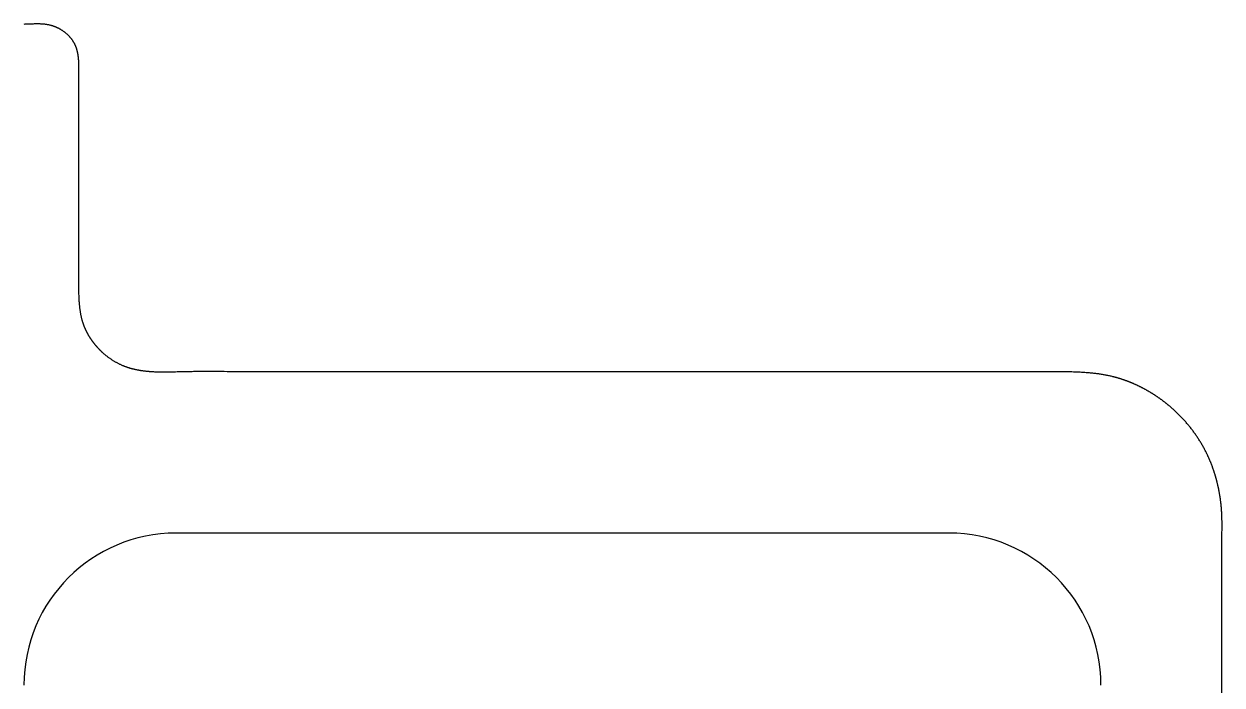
# Model space of a CAD drawing. Header units: millimetres. Extents: x -9 to 276, y -90 to 14.
# Drawn here: x 259.35 to 275.7, y 4.97 to 14 of the extents above; entities that cross this region are included whole.
import ezdxf

# ---------------------------------------------------------------- set-up
doc = ezdxf.new("R2010")
doc.units = ezdxf.units.MM
doc.layers.add('BLACK', color=7, linetype='CONTINUOUS')

msp = doc.modelspace()

# ---------------------------------------------------------------- linework, layer by layer
at = {"layer": 'BLACK', "linetype": 'Continuous'}
for p, q in [((259.364396, 13.994876), (259.351328, 13.994473)), ((259.377466, 13.995333), (259.364396, 13.994876)), ((259.390537, 13.99583), (259.377466, 13.995333)), ((259.416675, 13.996892), (259.390537, 13.99583)), ((259.442939, 13.997959), (259.416675, 13.996892)), ((259.460309, 13.998611), (259.442939, 13.997959)), ((259.47527, 13.999109), (259.460309, 13.998611)), ((259.488734, 13.99949), (259.47527, 13.999109)), ((259.501144, 13.99977), (259.488734, 13.99949)), ((259.512756, 13.99996), (259.501144, 13.99977)), ((259.523732, 14.000066), (259.512756, 13.99996)), ((259.534185, 14.000093), (259.523732, 14.000066)), ((259.544196, 14.000043), (259.534185, 14.000093)), ((259.553827, 13.99992), (259.544196, 14.000043)), ((259.563125, 13.999725), (259.553827, 13.99992)), ((259.572129, 13.99946), (259.563125, 13.999725)), ((259.580869, 13.999126), (259.572129, 13.99946)), ((259.58937, 13.998724), (259.580869, 13.999126)), ((259.597655, 13.998256), (259.58937, 13.998724)), ((259.605742, 13.997721), (259.597655, 13.998256)), ((259.613645, 13.99712), (259.605742, 13.997721)), ((259.62138, 13.996455), (259.613645, 13.99712)), ((259.628957, 13.995725), (259.62138, 13.996455)), ((259.636388, 13.994931), (259.628957, 13.995725)), ((259.643681, 13.994074), (259.636388, 13.994931)), ((259.650846, 13.993153), (259.643681, 13.994074)), ((259.657889, 13.992168), (259.650846, 13.993153)), ((259.664818, 13.991121), (259.657889, 13.992168)), ((259.671639, 13.990011), (259.664818, 13.991121)), ((259.678357, 13.988838), (259.671639, 13.990011)), ((259.684977, 13.987602), (259.678357, 13.988838)), ((259.691506, 13.986304), (259.684977, 13.987602)), ((259.697946, 13.984943), (259.691506, 13.986304)), ((259.704302, 13.983519), (259.697946, 13.984943)), ((259.710578, 13.982033), (259.704302, 13.983519)), ((259.716777, 13.980484), (259.710578, 13.982033)), ((259.722903, 13.978871), (259.716777, 13.980484)), ((259.728959, 13.977196), (259.722903, 13.978871)), ((259.729519, 13.977037), (259.728959, 13.977196)), ((259.73255, 13.976163), (259.729519, 13.977037)), ((259.735578, 13.97527), (259.73255, 13.976163)), ((259.738611, 13.974354), (259.735578, 13.97527)), ((259.74164, 13.973418), (259.738611, 13.974354)), ((259.744672, 13.972461), (259.74164, 13.973418)), ((259.747701, 13.971483), (259.744672, 13.972461)), ((259.750732, 13.970483), (259.747701, 13.971483)), ((259.75376, 13.969464), (259.750732, 13.970483)), ((259.756789, 13.968423), (259.75376, 13.969464)), ((259.759814, 13.967362), (259.756789, 13.968423)), ((259.762841, 13.966279), (259.759814, 13.967362)), ((259.765863, 13.965177), (259.762841, 13.966279)), ((259.768886, 13.964053), (259.765863, 13.965177)), ((259.771904, 13.962909), (259.768886, 13.964053)), ((259.774922, 13.961744), (259.771904, 13.962909)), ((259.777934, 13.960559), (259.774922, 13.961744)), ((259.780946, 13.959354), (259.777934, 13.960559)), ((259.783952, 13.958129), (259.780946, 13.959354)), ((259.786957, 13.956882), (259.783952, 13.958129)), ((259.789956, 13.955617), (259.786957, 13.956882)), ((259.792953, 13.954331), (259.789956, 13.955617)), ((259.795943, 13.953025), (259.792953, 13.954331)), ((259.798931, 13.951699), (259.795943, 13.953025)), ((259.801912, 13.950354), (259.798931, 13.951699)), ((259.80489, 13.948989), (259.801912, 13.950354)), ((259.80786, 13.947604), (259.80489, 13.948989)), ((259.810827, 13.9462), (259.80786, 13.947604)), ((259.813786, 13.944777), (259.810827, 13.9462)), ((259.81674, 13.943334), (259.813786, 13.944777)), ((259.819686, 13.941873), (259.81674, 13.943334)), ((259.822627, 13.940392), (259.819686, 13.941873)), ((259.825559, 13.938892), (259.822627, 13.940392)), ((259.828485, 13.937374), (259.825559, 13.938892)), ((259.831403, 13.935837), (259.828485, 13.937374)), ((259.834314, 13.934281), (259.831403, 13.935837)), ((259.837216, 13.932708), (259.834314, 13.934281)), ((259.84011, 13.931116), (259.837216, 13.932708)), ((259.842995, 13.929506), (259.84011, 13.931116)), ((259.845871, 13.927877), (259.842995, 13.929506)), ((259.848738, 13.926232), (259.845871, 13.927877)), ((259.851596, 13.924568), (259.848738, 13.926232)), ((259.854444, 13.922887), (259.851596, 13.924568)), ((259.86011, 13.919473), (259.854444, 13.922887)), ((259.865734, 13.915991), (259.86011, 13.919473)), ((259.871315, 13.912442), (259.865734, 13.915991)), ((259.876849, 13.908827), (259.871315, 13.912442)), ((259.882336, 13.905148), (259.876849, 13.908827)), ((259.887773, 13.901407), (259.882336, 13.905148)), ((259.893158, 13.897603), (259.887773, 13.901407)), ((259.89849, 13.89374), (259.893158, 13.897603)), ((259.903767, 13.889818), (259.89849, 13.89374)), ((259.908987, 13.885839), (259.903767, 13.889818)), ((259.914148, 13.881805), (259.908987, 13.885839)), ((259.919249, 13.877716), (259.914148, 13.881805)), ((259.924288, 13.873575), (259.919249, 13.877716)), ((259.929263, 13.869382), (259.924288, 13.873575)), ((259.934173, 13.86514), (259.929263, 13.869382)), ((259.939017, 13.86085), (259.934173, 13.86514)), ((259.943794, 13.856514), (259.939017, 13.86085)), ((259.948501, 13.852133), (259.943794, 13.856514)), ((259.953137, 13.847708), (259.948501, 13.852133)), ((259.957703, 13.843242), (259.953137, 13.847708)), ((259.962195, 13.838735), (259.957703, 13.843242)), ((259.966614, 13.834189), (259.962195, 13.838735)), ((259.970958, 13.829606), (259.966614, 13.834189)), ((259.975227, 13.824988), (259.970958, 13.829606)), ((259.979418, 13.820335), (259.975227, 13.824988)), ((259.983532, 13.815649), (259.979418, 13.820335)), ((259.987568, 13.810931), (259.983532, 13.815649)), ((259.991525, 13.806184), (259.987568, 13.810931)), ((259.995403, 13.801408), (259.991525, 13.806184)), ((259.9992, 13.796604), (259.995403, 13.801408)), ((260.002916, 13.791775), (259.9992, 13.796604)), ((260.006551, 13.78692), (260.002916, 13.791775)), ((260.010104, 13.782043), (260.006551, 13.78692)), ((260.013575, 13.777143), (260.010104, 13.782043)), ((260.016963, 13.772222), (260.013575, 13.777143)), ((260.020269, 13.767282), (260.016963, 13.772222)), ((260.023491, 13.762323), (260.020269, 13.767282)), ((260.02663, 13.757346), (260.023491, 13.762323)), ((260.029685, 13.752353), (260.02663, 13.757346)), ((260.032656, 13.747345), (260.029685, 13.752353)), ((260.035544, 13.742322), (260.032656, 13.747345)), ((260.038347, 13.737286), (260.035544, 13.742322)), ((260.041066, 13.732238), (260.038347, 13.737286)), ((260.043702, 13.727178), (260.041066, 13.732238)), ((260.046253, 13.722107), (260.043702, 13.727178)), ((260.047604, 13.719349), (260.046253, 13.722107)), ((260.048933, 13.716582), (260.047604, 13.719349)), ((260.05024, 13.713806), (260.048933, 13.716582)), ((260.051526, 13.711021), (260.05024, 13.713806)), ((260.052791, 13.708228), (260.051526, 13.711021)), ((260.054036, 13.705427), (260.052791, 13.708228)), ((260.055259, 13.702617), (260.054036, 13.705427)), ((260.056462, 13.699799), (260.055259, 13.702617)), ((260.057645, 13.696972), (260.056462, 13.699799)), ((260.058807, 13.694138), (260.057645, 13.696972)), ((260.059949, 13.691295), (260.058807, 13.694138)), ((260.061071, 13.688444), (260.059949, 13.691295)), ((260.062174, 13.685585), (260.061071, 13.688444)), ((260.063257, 13.682719), (260.062174, 13.685585)), ((260.06432, 13.679844), (260.063257, 13.682719)), ((260.065364, 13.676962), (260.06432, 13.679844)), ((260.06639, 13.674072), (260.065364, 13.676962)), ((260.067396, 13.671175), (260.06639, 13.674072)), ((260.069353, 13.665358), (260.067396, 13.671175)), ((260.071236, 13.659512), (260.069353, 13.665358)), ((260.073047, 13.653637), (260.071236, 13.659512)), ((260.074788, 13.647734), (260.073047, 13.653637)), ((260.076458, 13.641804), (260.074788, 13.647734)), ((260.078061, 13.635847), (260.076458, 13.641804)), ((260.079598, 13.629863), (260.078061, 13.635847)), ((260.081068, 13.623854), (260.079598, 13.629863)), ((260.082475, 13.61782), (260.081068, 13.623854)), ((260.08382, 13.611762), (260.082475, 13.61782)), ((260.085103, 13.60568), (260.08382, 13.611762)), ((260.086326, 13.599575), (260.085103, 13.60568)), ((260.08749, 13.593448), (260.086326, 13.599575)), ((260.088598, 13.587298), (260.08749, 13.593448)), ((260.08965, 13.581128), (260.088598, 13.587298)), ((260.090647, 13.574936), (260.08965, 13.581128)), ((260.091591, 13.568725), (260.090647, 13.574936)), ((260.092484, 13.562495), (260.091591, 13.568725)), ((260.093326, 13.556245), (260.092484, 13.562495)), ((260.094119, 13.549978), (260.093326, 13.556245)), ((260.094864, 13.543693), (260.094119, 13.549978)), ((260.095564, 13.537391), (260.094864, 13.543693)), ((260.096218, 13.531073), (260.095564, 13.537391)), ((260.096829, 13.524739), (260.096218, 13.531073)), ((260.097397, 13.51839), (260.096829, 13.524739)), ((260.097925, 13.512027), (260.097397, 13.51839)), ((260.098414, 13.50565), (260.097925, 13.512027)), ((260.098864, 13.49926), (260.098414, 13.50565)), ((260.099278, 13.492858), (260.098864, 13.49926)), ((260.099656, 13.486443), (260.099278, 13.492858)), ((260.1, 13.480017), (260.099656, 13.486443)), ((260.100311, 13.47358), (260.1, 13.480017)), ((260.100592, 13.467134), (260.100311, 13.47358)), ((260.100842, 13.460678), (260.100592, 13.467134)), ((260.101064, 13.454213), (260.100842, 13.460678)), ((260.101258, 13.44774), (260.101064, 13.454213)), ((260.101427, 13.441259), (260.101258, 13.44774)), ((260.101571, 13.434771), (260.101427, 13.441259)), ((260.101693, 13.428277), (260.101571, 13.434771)), ((260.101792, 13.421778), (260.101693, 13.428277)), ((260.101871, 13.415273), (260.101792, 13.421778)), ((260.101973, 13.40225), (260.101871, 13.415273)), ((260.101007, 13.245142), (260.101127, 13.266494)), ((260.101127, 13.266494), (260.101277, 13.287899)), ((260.101277, 13.287899), (260.101459, 13.309362)), ((260.101459, 13.309362), (260.1016, 13.324017)), ((260.1016, 13.324017), (260.10184, 13.35008)), ((260.10184, 13.35008), (260.101933, 13.363125)), ((260.101933, 13.363125), (260.101993, 13.376171)), ((260.102011, 13.389215), (260.101973, 13.40225)), ((260.101993, 13.376171), (260.102011, 13.389215)), ((260.100777, 13.139051), (260.100803, 13.181369)), ((260.10082, 13.096854), (260.100777, 13.139051)), ((260.100803, 13.181369), (260.100847, 13.202584)), ((260.100913, 13.054748), (260.10082, 13.096854)), ((260.100847, 13.202584), (260.100914, 13.22384)), ((260.100914, 13.22384), (260.101007, 13.245142)), ((260.10104, 13.012701), (260.100913, 13.054748)), ((260.101185, 12.970683), (260.10104, 13.012701)), ((260.101257, 12.950031), (260.101185, 12.970683)), ((260.101458, 12.885958), (260.101257, 12.950031)), ((260.101571, 12.834815), (260.101458, 12.885958)), ((260.101639, 12.783591), (260.101571, 12.834815)), ((260.101669, 12.7323), (260.101639, 12.783591)), ((260.101596, 12.578159), (260.101642, 12.62957)), ((260.101642, 12.62957), (260.101668, 12.680955)), ((260.101668, 12.680955), (260.101669, 12.7323)), ((260.101457, 11.615747), (260.101458, 12.462554)), ((260.101458, 12.462554), (260.101474, 12.475313)), ((260.101474, 12.475313), (260.101596, 12.578159)), ((260.101667, 11.532544), (260.101457, 11.615747)), ((260.101904, 11.449326), (260.101667, 11.532544)), ((260.102159, 11.359397), (260.101904, 11.449326)), ((260.102395, 11.262878), (260.102159, 11.359397)), ((260.102532, 11.182242), (260.102395, 11.262878)), ((260.102588, 11.110648), (260.102532, 11.182242)), ((260.102322, 10.926506), (260.102479, 10.984078)), ((260.102479, 10.984078), (260.102569, 11.045129)), ((260.102569, 11.045129), (260.102588, 11.110648)), ((260.101456, 10.768939), (260.101809, 10.819345)), ((260.101809, 10.819345), (260.102098, 10.871752)), ((260.102098, 10.871752), (260.102322, 10.926506)), ((260.100165, 10.612746), (260.100487, 10.655247)), ((260.100487, 10.655247), (260.100907, 10.704017)), ((260.100907, 10.704017), (260.10119, 10.736477)), ((260.10119, 10.736477), (260.101456, 10.768939)), ((260.099788, 10.514978), (260.099831, 10.544555)), ((260.099821, 10.487333), (260.099788, 10.514978)), ((260.099925, 10.4612), (260.099821, 10.487333)), ((260.099831, 10.544555), (260.099953, 10.57674)), ((260.099953, 10.57674), (260.100165, 10.612746)), ((260.100099, 10.436293), (260.099925, 10.4612)), ((260.10034, 10.412409), (260.100099, 10.436293)), ((260.100648, 10.389395), (260.10034, 10.412409)), ((260.101023, 10.367135), (260.100648, 10.389395)), ((260.101462, 10.345535), (260.101023, 10.367135)), ((260.101867, 10.328463), (260.101462, 10.345535)), ((260.102358, 10.310527), (260.101867, 10.328463)), ((260.102889, 10.293797), (260.102358, 10.310527)), ((260.103462, 10.278014), (260.102889, 10.293797)), ((260.104082, 10.263003), (260.103462, 10.278014)), ((260.104749, 10.24864), (260.104082, 10.263003)), ((260.105467, 10.234832), (260.104749, 10.24864)), ((260.106235, 10.221508), (260.105467, 10.234832)), ((260.107055, 10.208613), (260.106235, 10.221508)), ((260.107927, 10.196101), (260.107055, 10.208613)), ((260.108852, 10.183935), (260.107927, 10.196101)), ((260.10983, 10.172085), (260.108852, 10.183935)), ((260.110862, 10.160523), (260.10983, 10.172085)), ((260.111948, 10.149228), (260.110862, 10.160523)), ((260.113088, 10.13818), (260.111948, 10.149228)), ((260.114282, 10.127362), (260.113088, 10.13818)), ((260.11553, 10.11676), (260.114282, 10.127362)), ((260.116833, 10.10636), (260.11553, 10.11676)), ((260.118191, 10.096152), (260.116833, 10.10636)), ((260.119604, 10.086123), (260.118191, 10.096152)), ((260.121071, 10.076266), (260.119604, 10.086123)), ((260.122594, 10.06657), (260.121071, 10.076266)), ((260.124171, 10.05703), (260.122594, 10.06657)), ((260.125803, 10.047637), (260.124171, 10.05703)), ((260.127491, 10.038385), (260.125803, 10.047637)), ((260.129233, 10.029268), (260.127491, 10.038385)), ((260.131031, 10.02028), (260.129233, 10.029268)), ((260.132884, 10.011417), (260.131031, 10.02028)), ((260.134793, 10.002674), (260.132884, 10.011417)), ((260.136757, 9.994045), (260.134793, 10.002674)), ((260.138776, 9.985528), (260.136757, 9.994045)), ((260.14085, 9.977119), (260.138776, 9.985528)), ((260.142981, 9.968812), (260.14085, 9.977119)), ((260.145167, 9.960607), (260.142981, 9.968812)), ((260.147409, 9.952498), (260.145167, 9.960607)), ((260.149706, 9.944483), (260.147409, 9.952498)), ((260.15206, 9.936559), (260.149706, 9.944483)), ((260.15447, 9.928724), (260.15206, 9.936559)), ((260.156643, 9.921881), (260.15447, 9.928724)), ((260.157916, 9.917964), (260.156643, 9.921881)), ((260.159208, 9.914052), (260.157916, 9.917964)), ((260.160523, 9.910137), (260.159208, 9.914052)), ((260.161857, 9.906228), (260.160523, 9.910137)), ((260.163213, 9.902315), (260.161857, 9.906228)), ((260.164588, 9.898408), (260.163213, 9.902315)), ((260.165986, 9.894498), (260.164588, 9.898408)), ((260.167402, 9.890595), (260.165986, 9.894498)), ((260.168842, 9.886688), (260.167402, 9.890595)), ((260.1703, 9.882788), (260.168842, 9.886688)), ((260.17178, 9.878885), (260.1703, 9.882788)), ((260.17328, 9.874988), (260.17178, 9.878885)), ((260.174802, 9.871089), (260.17328, 9.874988)), ((260.176343, 9.867197), (260.174802, 9.871089)), ((260.177907, 9.863302), (260.176343, 9.867197)), ((260.179489, 9.859414), (260.177907, 9.863302)), ((260.181094, 9.855524), (260.179489, 9.859414)), ((260.182717, 9.851642), (260.181094, 9.855524)), ((260.184363, 9.847757), (260.182717, 9.851642)), ((260.186028, 9.84388), (260.184363, 9.847757)), ((260.187715, 9.840001), (260.186028, 9.84388)), ((260.189421, 9.836129), (260.187715, 9.840001)), ((260.19115, 9.832257), (260.189421, 9.836129)), ((260.192897, 9.828391), (260.19115, 9.832257)), ((260.194666, 9.824525), (260.192897, 9.828391)), ((260.196454, 9.820667), (260.194666, 9.824525)), ((260.198265, 9.816807), (260.196454, 9.820667)), ((260.200094, 9.812956), (260.198265, 9.816807)), ((260.201945, 9.809104), (260.200094, 9.812956)), ((260.203815, 9.805261), (260.201945, 9.809104)), ((260.205707, 9.801417), (260.203815, 9.805261)), ((260.207617, 9.797581), (260.205707, 9.801417)), ((260.20955, 9.793746), (260.207617, 9.797581)), ((260.211501, 9.789919), (260.20955, 9.793746)), ((260.213474, 9.786093), (260.211501, 9.789919)), ((260.215465, 9.782275), (260.213474, 9.786093)), ((260.217478, 9.778458), (260.215465, 9.782275)), ((260.21951, 9.77465), (260.217478, 9.778458)), ((260.221564, 9.770843), (260.21951, 9.77465)), ((260.223635, 9.767044), (260.221564, 9.770843)), ((260.225729, 9.763248), (260.223635, 9.767044)), ((260.22784, 9.75946), (260.225729, 9.763248)), ((260.229974, 9.755674), (260.22784, 9.75946)), ((260.232125, 9.751898), (260.229974, 9.755674)), ((260.234298, 9.748124), (260.232125, 9.751898)), ((260.236489, 9.744359), (260.234298, 9.748124)), ((260.238701, 9.740596), (260.236489, 9.744359)), ((260.240931, 9.736844), (260.238701, 9.740596)), ((260.243183, 9.733094), (260.240931, 9.736844)), ((260.245452, 9.729354), (260.243183, 9.733094)), ((260.247743, 9.725617), (260.245452, 9.729354)), ((260.250051, 9.72189), (260.247743, 9.725617)), ((260.25238, 9.718167), (260.250051, 9.72189)), ((260.254727, 9.714453), (260.25238, 9.718167)), ((260.257095, 9.710744), (260.254727, 9.714453)), ((260.25948, 9.707045), (260.257095, 9.710744)), ((260.261886, 9.703351), (260.25948, 9.707045)), ((260.264309, 9.699667), (260.261886, 9.703351)), ((260.266753, 9.695987), (260.264309, 9.699667)), ((260.269214, 9.692319), (260.266753, 9.695987)), ((260.271696, 9.688655), (260.269214, 9.692319)), ((260.274195, 9.685003), (260.271696, 9.688655)), ((260.276714, 9.681355), (260.274195, 9.685003)), ((260.27925, 9.677719), (260.276714, 9.681355)), ((260.281806, 9.674089), (260.27925, 9.677719)), ((260.284379, 9.67047), (260.281806, 9.674089)), ((260.286972, 9.666857), (260.284379, 9.67047)), ((260.289581, 9.663255), (260.286972, 9.666857)), ((260.292211, 9.65966), (260.289581, 9.663255)), ((260.294857, 9.656077), (260.292211, 9.65966)), ((260.297522, 9.652501), (260.294857, 9.656077)), ((260.300204, 9.648936), (260.297522, 9.652501)), ((260.302905, 9.645379), (260.300204, 9.648936)), ((260.305622, 9.641834), (260.302905, 9.645379)), ((260.308359, 9.638296), (260.305622, 9.641834)), ((260.311112, 9.634771), (260.308359, 9.638296)), ((260.313883, 9.631254), (260.311112, 9.634771)), ((260.316671, 9.627749), (260.313883, 9.631254)), ((260.319477, 9.624253), (260.316671, 9.627749)), ((260.322298, 9.620769), (260.319477, 9.624253)), ((260.325139, 9.617294), (260.322298, 9.620769)), ((260.327995, 9.613832), (260.325139, 9.617294)), ((260.330869, 9.610379), (260.327995, 9.613832)), ((260.333758, 9.606939), (260.330869, 9.610379)), ((260.336665, 9.603509), (260.333758, 9.606939)), ((260.339588, 9.600092), (260.336665, 9.603509)), ((260.342528, 9.596685), (260.339588, 9.600092)), ((260.345484, 9.593291), (260.342528, 9.596685)), ((260.348456, 9.589908), (260.345484, 9.593291)), ((260.351444, 9.586537), (260.348456, 9.589908)), ((260.354449, 9.583178), (260.351444, 9.586537)), ((260.357468, 9.579833), (260.354449, 9.583178)), ((260.360504, 9.576499), (260.357468, 9.579833)), ((260.363555, 9.573178), (260.360504, 9.576499)), ((260.366623, 9.569869), (260.363555, 9.573178)), ((260.369704, 9.566574), (260.366623, 9.569869)), ((260.372802, 9.563291), (260.369704, 9.566574)), ((260.375914, 9.560022), (260.372802, 9.563291)), ((260.379042, 9.556766), (260.375914, 9.560022)), ((260.382184, 9.553523), (260.379042, 9.556766)), ((260.385341, 9.550294), (260.382184, 9.553523)), ((260.388513, 9.547079), (260.385341, 9.550294)), ((260.391699, 9.543877), (260.388513, 9.547079)), ((260.394899, 9.54069), (260.391699, 9.543877)), ((260.398114, 9.537516), (260.394899, 9.54069)), ((260.401343, 9.534357), (260.398114, 9.537516)), ((260.404585, 9.531212), (260.401343, 9.534357)), ((260.407842, 9.528082), (260.404585, 9.531212)), ((260.411112, 9.524966), (260.407842, 9.528082)), ((260.414395, 9.521865), (260.411112, 9.524966)), ((260.417692, 9.518778), (260.414395, 9.521865)), ((260.421003, 9.515707), (260.417692, 9.518778)), ((260.427662, 9.50961), (260.421003, 9.515707)), ((260.434373, 9.503574), (260.427662, 9.50961)), ((260.441135, 9.497601), (260.434373, 9.503574)), ((260.447945, 9.491692), (260.441135, 9.497601)), ((260.454803, 9.485846), (260.447945, 9.491692)), ((260.461707, 9.480066), (260.454803, 9.485846)), ((260.468658, 9.474352), (260.461707, 9.480066)), ((260.475652, 9.468705), (260.468658, 9.474352)), ((260.48269, 9.463126), (260.475652, 9.468705)), ((260.489769, 9.457616), (260.48269, 9.463126)), ((260.496889, 9.452176), (260.489769, 9.457616)), ((260.504049, 9.446805), (260.496889, 9.452176)), ((260.511246, 9.441506), (260.504049, 9.446805)), ((260.518481, 9.436279), (260.511246, 9.441506)), ((260.525752, 9.431125), (260.518481, 9.436279)), ((260.533057, 9.426044), (260.525752, 9.431125)), ((260.540396, 9.421037), (260.533057, 9.426044)), ((260.547767, 9.416104), (260.540396, 9.421037)), ((260.555168, 9.411247), (260.547767, 9.416104)), ((260.5626, 9.406466), (260.555168, 9.411247)), ((260.57006, 9.401762), (260.5626, 9.406466)), ((260.577547, 9.397135), (260.57006, 9.401762)), ((260.58506, 9.392585), (260.577547, 9.397135)), ((260.592598, 9.388114), (260.58506, 9.392585)), ((260.60016, 9.383721), (260.592598, 9.388114)), ((260.607745, 9.379408), (260.60016, 9.383721)), ((260.615351, 9.375174), (260.607745, 9.379408)), ((260.622977, 9.37102), (260.615351, 9.375174)), ((260.630622, 9.366947), (260.622977, 9.37102)), ((260.638285, 9.362954), (260.630622, 9.366947)), ((260.645965, 9.359043), (260.638285, 9.362954)), ((260.65366, 9.355213), (260.645965, 9.359043)), ((260.66137, 9.351465), (260.65366, 9.355213)), ((260.669094, 9.347799), (260.66137, 9.351465)), ((260.67683, 9.344215), (260.669094, 9.347799)), ((260.684578, 9.340714), (260.67683, 9.344215)), ((260.692335, 9.337296), (260.684578, 9.340714)), ((260.700103, 9.333961), (260.692335, 9.337296)), ((260.707878, 9.330709), (260.700103, 9.333961)), ((260.713344, 9.328474), (260.707878, 9.330709)), ((260.718823, 9.326277), (260.713344, 9.328474)), ((260.724312, 9.324117), (260.718823, 9.326277)), ((260.729813, 9.321994), (260.724312, 9.324117)), ((260.735326, 9.319907), (260.729813, 9.321994)), ((260.740849, 9.317856), (260.735326, 9.319907)), ((260.746384, 9.315842), (260.740849, 9.317856)), ((260.751929, 9.313863), (260.746384, 9.315842)), ((260.757486, 9.31192), (260.751929, 9.313863)), ((260.763053, 9.310011), (260.757486, 9.31192)), ((260.768631, 9.308137), (260.763053, 9.310011)), ((260.77422, 9.306298), (260.768631, 9.308137)), ((260.779819, 9.304493), (260.77422, 9.306298)), ((260.785429, 9.302722), (260.779819, 9.304493)), ((260.791049, 9.300985), (260.785429, 9.302722)), ((260.796679, 9.299281), (260.791049, 9.300985)), ((260.80232, 9.297609), (260.796679, 9.299281)), ((260.80797, 9.295971), (260.80232, 9.297609)), ((260.813631, 9.294365), (260.80797, 9.295971)), ((260.819301, 9.292791), (260.813631, 9.294365)), ((260.824981, 9.291249), (260.819301, 9.292791)), ((260.83067, 9.289738), (260.824981, 9.291249)), ((260.836369, 9.288259), (260.83067, 9.289738)), ((260.842078, 9.28681), (260.836369, 9.288259)), ((260.847796, 9.285393), (260.842078, 9.28681)), ((260.853523, 9.284005), (260.847796, 9.285393)), ((260.859259, 9.282648), (260.853523, 9.284005)), ((260.865004, 9.28132), (260.859259, 9.282648)), ((260.870759, 9.280022), (260.865004, 9.28132)), ((260.876522, 9.278753), (260.870759, 9.280022)), ((260.882294, 9.277513), (260.876522, 9.278753)), ((260.888074, 9.276302), (260.882294, 9.277513)), ((260.893863, 9.275118), (260.888074, 9.276302)), ((260.899661, 9.273963), (260.893863, 9.275118)), ((260.905467, 9.272836), (260.899661, 9.273963)), ((260.911281, 9.271735), (260.905467, 9.272836)), ((260.917103, 9.270662), (260.911281, 9.271735)), ((260.922934, 9.269616), (260.917103, 9.270662)), ((260.928772, 9.268597), (260.922934, 9.269616)), ((260.934618, 9.267603), (260.928772, 9.268597)), ((260.940473, 9.266636), (260.934618, 9.267603)), ((260.946334, 9.265694), (260.940473, 9.266636)), ((260.952203, 9.264777), (260.946334, 9.265694)), ((260.95808, 9.263886), (260.952203, 9.264777)), ((260.963964, 9.263019), (260.95808, 9.263886)), ((260.969856, 9.262177), (260.963964, 9.263019)), ((260.975754, 9.261358), (260.969856, 9.262177)), ((260.98166, 9.260564), (260.975754, 9.261358)), ((260.987573, 9.259793), (260.98166, 9.260564)), ((260.993492, 9.259046), (260.987573, 9.259793)), ((260.999419, 9.258322), (260.993492, 9.259046)), ((261.005352, 9.25762), (260.999419, 9.258322)), ((261.011291, 9.25694), (261.005352, 9.25762)), ((261.017238, 9.256283), (261.011291, 9.25694)), ((261.02319, 9.255648), (261.017238, 9.256283)), ((261.029149, 9.255034), (261.02319, 9.255648)), ((261.035114, 9.254441), (261.029149, 9.255034)), ((261.041085, 9.253869), (261.035114, 9.254441)), ((261.047062, 9.253318), (261.041085, 9.253869)), ((261.053045, 9.252787), (261.047062, 9.253318)), ((261.059034, 9.252276), (261.053045, 9.252787)), ((261.065029, 9.251785), (261.059034, 9.252276)), ((261.077034, 9.250861), (261.065029, 9.251785)), ((261.089062, 9.250012), (261.077034, 9.250861)), ((261.10111, 9.249236), (261.089062, 9.250012)), ((261.113179, 9.248531), (261.10111, 9.249236)), ((261.125267, 9.247894), (261.113179, 9.248531)), ((261.137373, 9.247323), (261.125267, 9.247894)), ((261.149497, 9.246816), (261.137373, 9.247323)), ((261.161638, 9.24637), (261.149497, 9.246816)), ((261.173795, 9.245983), (261.161638, 9.24637)), ((261.185967, 9.245652), (261.173795, 9.245983)), ((261.198154, 9.245376), (261.185967, 9.245652)), ((261.210355, 9.245151), (261.198154, 9.245376)), ((261.222569, 9.244976), (261.210355, 9.245151)), ((261.234795, 9.244848), (261.222569, 9.244976)), ((261.247033, 9.244765), (261.234795, 9.244848)), ((261.259281, 9.244724), (261.247033, 9.244765)), ((261.271539, 9.244723), (261.259281, 9.244724)), ((261.283806, 9.244759), (261.271539, 9.244723)), ((261.296081, 9.244831), (261.283806, 9.244759)), ((261.308364, 9.244936), (261.296081, 9.244831)), ((261.320654, 9.245072), (261.308364, 9.244936)), ((261.332949, 9.245236), (261.320654, 9.245072)), ((261.34525, 9.245425), (261.332949, 9.245236)), ((261.357555, 9.245638), (261.34525, 9.245425)), ((261.369864, 9.245873), (261.357555, 9.245638)), ((261.394489, 9.246395), (261.369864, 9.245873)), ((261.419118, 9.246974), (261.394489, 9.246395)), ((261.443747, 9.24759), (261.419118, 9.246974)), ((261.468367, 9.248225), (261.443747, 9.24759)), ((261.510084, 9.24929), (261.468367, 9.248225)), ((261.539849, 9.25), (261.510084, 9.24929)), ((261.560964, 9.250459), (261.539849, 9.25)), ((261.582055, 9.250878), (261.560964, 9.250459)), ((261.603124, 9.251259), (261.582055, 9.250878)), ((261.624172, 9.251603), (261.603124, 9.251259)), ((261.645198, 9.251911), (261.624172, 9.251603)), ((261.666205, 9.252185), (261.645198, 9.251911)), ((261.687192, 9.252425), (261.666205, 9.252185)), ((261.70816, 9.252633), (261.687192, 9.252425)), ((261.72911, 9.252811), (261.70816, 9.252633)), ((261.750043, 9.252959), (261.72911, 9.252811)), ((261.77096, 9.25308), (261.750043, 9.252959)), ((261.791861, 9.253173), (261.77096, 9.25308)), ((261.812747, 9.25324), (261.791861, 9.253173)), ((261.833619, 9.253284), (261.812747, 9.25324)), ((261.854477, 9.253304), (261.833619, 9.253284)), ((261.875323, 9.253303), (261.854477, 9.253304)), ((261.916979, 9.25324), (261.875323, 9.253303)), ((261.958594, 9.253106), (261.916979, 9.25324)), ((262.000172, 9.25291), (261.958594, 9.253106)), ((262.041721, 9.252663), (262.000172, 9.25291)), ((262.083246, 9.252375), (262.041721, 9.252663)), ((262.124752, 9.252057), (262.083246, 9.252375)), ((262.207736, 9.251368), (262.124752, 9.252057)), ((262.261691, 9.250916), (262.207736, 9.251368)), ((262.329344, 9.250383), (262.261691, 9.250916)), ((262.385378, 9.25), (262.329344, 9.250383)), ((262.427109, 9.249763), (262.385378, 9.25)), ((262.468864, 9.249568), (262.427109, 9.249763)), ((262.510641, 9.249411), (262.468864, 9.249568)), ((262.55244, 9.249291), (262.510641, 9.249411)), ((262.594258, 9.249203), (262.55244, 9.249291)), ((262.636094, 9.249146), (262.594258, 9.249203)), ((262.677945, 9.249116), (262.636094, 9.249146)), ((262.719812, 9.249111), (262.677945, 9.249116)), ((262.761691, 9.249128), (262.719812, 9.249111)), ((262.803581, 9.249165), (262.761691, 9.249128)), ((262.88739, 9.249285), (262.803581, 9.249165)), ((262.971224, 9.249449), (262.88739, 9.249285)), ((263.055071, 9.249635), (262.971224, 9.249449)), ((263.12067, 9.249782), (263.055071, 9.249635)), ((263.230907, 9.25), (263.12067, 9.249782)), ((263.320306, 9.250126), (263.230907, 9.25)), ((263.409679, 9.250205), (263.320306, 9.250126)), ((263.499028, 9.250245), (263.409679, 9.250205)), ((263.588358, 9.250253), (263.499028, 9.250245)), ((263.677673, 9.250233), (263.588358, 9.250253)), ((263.766976, 9.250195), (263.677673, 9.250233)), ((263.945563, 9.250084), (263.766976, 9.250195)), ((264.076435, 9.25), (263.945563, 9.250084)), ((264.243115, 9.249918), (264.076435, 9.25)), ((264.409812, 9.249865), (264.243115, 9.249918)), ((264.576524, 9.249837), (264.409812, 9.249865)), ((264.743248, 9.249831), (264.576524, 9.249837)), ((265.076723, 9.249864), (264.743248, 9.249831)), ((265.410218, 9.24993), (265.076723, 9.249864)), ((265.767493, 9.25), (265.410218, 9.24993)), ((266.10139, 9.250036), (265.767493, 9.25)), ((266.435272, 9.250045), (266.10139, 9.250036)), ((267.103008, 9.250019), (266.435272, 9.250045)), ((267.45855, 9.25), (267.103008, 9.250019)), ((268.138273, 9.249988), (267.45855, 9.25)), ((268.818012, 9.249995), (268.138273, 9.249988)), ((269.149607, 9.25), (268.818012, 9.249995)), ((270.699804, 9.250001), (269.149607, 9.25)), ((270.840665, 9.25), (270.699804, 9.250001)), ((270.840682, 9.25), (270.840665, 9.25)), ((271.686193, 9.25), (270.840682, 9.25)), ((271.827141, 9.250002), (271.686193, 9.25)), ((272.531722, 9.25), (271.827141, 9.250002)), ((272.703114, 9.249993), (272.531722, 9.25)), ((272.959904, 9.249985), (272.703114, 9.249993)), ((273.377251, 9.25), (272.959904, 9.249985)), ((273.377943, 9.25), (273.377251, 9.25)), ((273.408344, 9.25), (273.377943, 9.25)), ((273.449488, 9.249968), (273.408344, 9.25)), ((273.483379, 9.249883), (273.449488, 9.249968)), ((273.513285, 9.249742), (273.483379, 9.249883)), ((273.540556, 9.249545), (273.513285, 9.249742)), ((273.565907, 9.24929), (273.540556, 9.249545)), ((273.58977, 9.248977), (273.565907, 9.24929)), ((273.612434, 9.248606), (273.58977, 9.248977)), ((273.634099, 9.248176), (273.612434, 9.248606)), ((273.654915, 9.247688), (273.634099, 9.248176)), ((273.674995, 9.247141), (273.654915, 9.247688)), ((273.694429, 9.246536), (273.674995, 9.247141)), ((273.713287, 9.245872), (273.694429, 9.246536)), ((273.731629, 9.24515), (273.713287, 9.245872)), ((273.749504, 9.244369), (273.731629, 9.24515)), ((273.766952, 9.243529), (273.749504, 9.244369)), ((273.784008, 9.24263), (273.766952, 9.243529)), ((273.800703, 9.241673), (273.784008, 9.24263)), ((273.817063, 9.240658), (273.800703, 9.241673)), ((273.83311, 9.239584), (273.817063, 9.240658)), ((273.848865, 9.238451), (273.83311, 9.239584)), ((273.864346, 9.23726), (273.848865, 9.238451)), ((273.879569, 9.23601), (273.864346, 9.23726)), ((273.894548, 9.234702), (273.879569, 9.23601)), ((273.909297, 9.233336), (273.894548, 9.234702)), ((273.923827, 9.231911), (273.909297, 9.233336)), ((273.938149, 9.230428), (273.923827, 9.231911)), ((273.952274, 9.228886), (273.938149, 9.230428)), ((273.966209, 9.227286), (273.952274, 9.228886)), ((273.979964, 9.225628), (273.966209, 9.227286)), ((273.993545, 9.223912), (273.979964, 9.225628)), ((274.006961, 9.222137), (273.993545, 9.223912)), ((274.020217, 9.220304), (274.006961, 9.222137)), ((274.033321, 9.218412), (274.020217, 9.220304)), ((274.046277, 9.216462), (274.033321, 9.218412)), ((274.059091, 9.214454), (274.046277, 9.216462)), ((274.071768, 9.212388), (274.059091, 9.214454)), ((274.084313, 9.210263), (274.071768, 9.212388)), ((274.09673, 9.20808), (274.084313, 9.210263)), ((274.109023, 9.205838), (274.09673, 9.20808)), ((274.121196, 9.203538), (274.109023, 9.205838)), ((274.133254, 9.201179), (274.121196, 9.203538)), ((274.145199, 9.198762), (274.133254, 9.201179)), ((274.157035, 9.196287), (274.145199, 9.198762)), ((274.168765, 9.193752), (274.157035, 9.196287)), ((274.180392, 9.191159), (274.168765, 9.193752)), ((274.19192, 9.188507), (274.180392, 9.191159)), ((274.20335, 9.185797), (274.19192, 9.188507)), ((274.214685, 9.183027), (274.20335, 9.185797)), ((274.215833, 9.182742), (274.214685, 9.183027)), ((274.221505, 9.181321), (274.215833, 9.182742)), ((274.227173, 9.17988), (274.221505, 9.181321)), ((274.232848, 9.178417), (274.227173, 9.17988)), ((274.238518, 9.176935), (274.232848, 9.178417)), ((274.244195, 9.17543), (274.238518, 9.176935)), ((274.249867, 9.173905), (274.244195, 9.17543)), ((274.255545, 9.172359), (274.249867, 9.173905)), ((274.261219, 9.170792), (274.255545, 9.172359)), ((274.266899, 9.169203), (274.261219, 9.170792)), ((274.272574, 9.167595), (274.266899, 9.169203)), ((274.278255, 9.165964), (274.272574, 9.167595)), ((274.283931, 9.164314), (274.278255, 9.165964)), ((274.289612, 9.162641), (274.283931, 9.164314)), ((274.295289, 9.160949), (274.289612, 9.162641)), ((274.300971, 9.159234), (274.295289, 9.160949)), ((274.306648, 9.1575), (274.300971, 9.159234)), ((274.31233, 9.155743), (274.306648, 9.1575)), ((274.318007, 9.153967), (274.31233, 9.155743)), ((274.323689, 9.152169), (274.318007, 9.153967)), ((274.329365, 9.150351), (274.323689, 9.152169)), ((274.335047, 9.14851), (274.329365, 9.150351)), ((274.340723, 9.14665), (274.335047, 9.14851)), ((274.346404, 9.144767), (274.340723, 9.14665)), ((274.352079, 9.142866), (274.346404, 9.144767)), ((274.357759, 9.140941), (274.352079, 9.142866)), ((274.363433, 9.138997), (274.357759, 9.140941)), ((274.369111, 9.137031), (274.363433, 9.138997)), ((274.374783, 9.135046), (274.369111, 9.137031)), ((274.380459, 9.133038), (274.374783, 9.135046)), ((274.38613, 9.13101), (274.380459, 9.133038)), ((274.391804, 9.12896), (274.38613, 9.13101)), ((274.397472, 9.126891), (274.391804, 9.12896)), ((274.403144, 9.1248), (274.397472, 9.126891)), ((274.408809, 9.122689), (274.403144, 9.1248)), ((274.414478, 9.120555), (274.408809, 9.122689)), ((274.420141, 9.118403), (274.414478, 9.120555)), ((274.425806, 9.116228), (274.420141, 9.118403)), ((274.431465, 9.114034), (274.425806, 9.116228)), ((274.437127, 9.111817), (274.431465, 9.114034)), ((274.442783, 9.109581), (274.437127, 9.111817)), ((274.448441, 9.107323), (274.442783, 9.109581)), ((274.454092, 9.105046), (274.448441, 9.107323)), ((274.459746, 9.102746), (274.454092, 9.105046)), ((274.465393, 9.100428), (274.459746, 9.102746)), ((274.471042, 9.098087), (274.465393, 9.100428)), ((274.476684, 9.095727), (274.471042, 9.098087)), ((274.482328, 9.093345), (274.476684, 9.095727)), ((274.487965, 9.090943), (274.482328, 9.093345)), ((274.493604, 9.08852), (274.487965, 9.090943)), ((274.499235, 9.086077), (274.493604, 9.08852)), ((274.504867, 9.083613), (274.499235, 9.086077)), ((274.510493, 9.081129), (274.504867, 9.083613)), ((274.516119, 9.078624), (274.510493, 9.081129)), ((274.521738, 9.076099), (274.516119, 9.078624)), ((274.527358, 9.073552), (274.521738, 9.076099)), ((274.53297, 9.070987), (274.527358, 9.073552)), ((274.538582, 9.0684), (274.53297, 9.070987)), ((274.544187, 9.065794), (274.538582, 9.0684)), ((274.549793, 9.063165), (274.544187, 9.065794)), ((274.55539, 9.060519), (274.549793, 9.063165)), ((274.560987, 9.05785), (274.55539, 9.060519)), ((274.566576, 9.055162), (274.560987, 9.05785)), ((274.572165, 9.052453), (274.566576, 9.055162)), ((274.577746, 9.049725), (274.572165, 9.052453)), ((274.583326, 9.046976), (274.577746, 9.049725)), ((274.588898, 9.044208), (274.583326, 9.046976)), ((274.594469, 9.041418), (274.588898, 9.044208)), ((274.600032, 9.03861), (274.594469, 9.041418)), ((274.605594, 9.03578), (274.600032, 9.03861)), ((274.611147, 9.032932), (274.605594, 9.03578)), ((274.616698, 9.030062), (274.611147, 9.032932)), ((274.622241, 9.027174), (274.616698, 9.030062)), ((274.627782, 9.024265), (274.622241, 9.027174)), ((274.633315, 9.021337), (274.627782, 9.024265)), ((274.638845, 9.018388), (274.633315, 9.021337)), ((274.644366, 9.015421), (274.638845, 9.018388)), ((274.649885, 9.012433), (274.644366, 9.015421)), ((274.655395, 9.009426), (274.649885, 9.012433)), ((274.660902, 9.006399), (274.655395, 9.009426)), ((274.6664, 9.003353), (274.660902, 9.006399)), ((274.671895, 9.000286), (274.6664, 9.003353)), ((274.67738, 8.997202), (274.671895, 9.000286)), ((274.682863, 8.994096), (274.67738, 8.997202)), ((274.688336, 8.990973), (274.682863, 8.994096)), ((274.693805, 8.987829), (274.688336, 8.990973)), ((274.699264, 8.984667), (274.693805, 8.987829)), ((274.70472, 8.981484), (274.699264, 8.984667)), ((274.710166, 8.978284), (274.70472, 8.981484)), ((274.715608, 8.975063), (274.710166, 8.978284)), ((274.721039, 8.971825), (274.715608, 8.975063)), ((274.726467, 8.968566), (274.721039, 8.971825)), ((274.731884, 8.96529), (274.726467, 8.968566)), ((274.737296, 8.961993), (274.731884, 8.96529)), ((274.742698, 8.958679), (274.737296, 8.961993)), ((274.748095, 8.955345), (274.742698, 8.958679)), ((274.753482, 8.951993), (274.748095, 8.955345)), ((274.758863, 8.948622), (274.753482, 8.951993)), ((274.764234, 8.945233), (274.758863, 8.948622)), ((274.769598, 8.941825), (274.764234, 8.945233)), ((274.774953, 8.938399), (274.769598, 8.941825)), ((274.780301, 8.934953), (274.774953, 8.938399)), ((274.785638, 8.931491), (274.780301, 8.934953)), ((274.790969, 8.928009), (274.785638, 8.931491)), ((274.796289, 8.92451), (274.790969, 8.928009)), ((274.801602, 8.920992), (274.796289, 8.92451)), ((274.806904, 8.917457), (274.801602, 8.920992)), ((274.8122, 8.913902), (274.806904, 8.917457)), ((274.817483, 8.910331), (274.8122, 8.913902)), ((274.82276, 8.906741), (274.817483, 8.910331)), ((274.828025, 8.903135), (274.82276, 8.906741)), ((274.833282, 8.899509), (274.828025, 8.903135)), ((274.838528, 8.895867), (274.833282, 8.899509)), ((274.843766, 8.892206), (274.838528, 8.895867)), ((274.848993, 8.888529), (274.843766, 8.892206)), ((274.854211, 8.884834), (274.848993, 8.888529)), ((274.859417, 8.881122), (274.854211, 8.884834)), ((274.864614, 8.877392), (274.859417, 8.881122)), ((274.8698, 8.873645), (274.864614, 8.877392)), ((274.874976, 8.869881), (274.8698, 8.873645)), ((274.880141, 8.8661), (274.874976, 8.869881)), ((274.885296, 8.862302), (274.880141, 8.8661)), ((274.890439, 8.858488), (274.885296, 8.862302)), ((274.895572, 8.854656), (274.890439, 8.858488)), ((274.900693, 8.850808), (274.895572, 8.854656)), ((274.905804, 8.846942), (274.900693, 8.850808)), ((274.910903, 8.843061), (274.905804, 8.846942)), ((274.915991, 8.839163), (274.910903, 8.843061)), ((274.921067, 8.835249), (274.915991, 8.839163)), ((274.926132, 8.831318), (274.921067, 8.835249)), ((274.931184, 8.827371), (274.926132, 8.831318)), ((274.936226, 8.823408), (274.931184, 8.827371)), ((274.941254, 8.819429), (274.936226, 8.823408)), ((274.946271, 8.815434), (274.941254, 8.819429)), ((274.951276, 8.811424), (274.946271, 8.815434)), ((274.956268, 8.807397), (274.951276, 8.811424)), ((274.961248, 8.803355), (274.956268, 8.807397)), ((274.969373, 8.796704), (274.961248, 8.803355)), ((274.974318, 8.792622), (274.969373, 8.796704)), ((274.979251, 8.788525), (274.974318, 8.792622)), ((274.98417, 8.784412), (274.979251, 8.788525)), ((274.989076, 8.780285), (274.98417, 8.784412)), ((274.993969, 8.776143), (274.989076, 8.780285)), ((274.998848, 8.771986), (274.993969, 8.776143)), ((275.003714, 8.767814), (274.998848, 8.771986)), ((275.008566, 8.763627), (275.003714, 8.767814)), ((275.01823, 8.755209), (275.008566, 8.763627)), ((275.027839, 8.746734), (275.01823, 8.755209)), ((275.037392, 8.7382), (275.027839, 8.746734)), ((275.046889, 8.72961), (275.037392, 8.7382)), ((275.05633, 8.720962), (275.046889, 8.72961)), ((275.065714, 8.712259), (275.05633, 8.720962)), ((275.07504, 8.7035), (275.065714, 8.712259)), ((275.084308, 8.694686), (275.07504, 8.7035)), ((275.093517, 8.685817), (275.084308, 8.694686)), ((275.102667, 8.676894), (275.093517, 8.685817)), ((275.111757, 8.667918), (275.102667, 8.676894)), ((275.120787, 8.658889), (275.111757, 8.667918)), ((275.129756, 8.649808), (275.120787, 8.658889)), ((275.138664, 8.640674), (275.129756, 8.649808)), ((275.147511, 8.63149), (275.138664, 8.640674)), ((275.156295, 8.622255), (275.147511, 8.63149)), ((275.165017, 8.612969), (275.156295, 8.622255)), ((275.173675, 8.603634), (275.165017, 8.612969)), ((275.18227, 8.59425), (275.173675, 8.603634)), ((275.190801, 8.584818), (275.18227, 8.59425)), ((275.199267, 8.575338), (275.190801, 8.584818)), ((275.207669, 8.56581), (275.199267, 8.575338)), ((275.216005, 8.556235), (275.207669, 8.56581)), ((275.224275, 8.546615), (275.216005, 8.556235)), ((275.232479, 8.536949), (275.224275, 8.546615)), ((275.240617, 8.527238), (275.232479, 8.536949)), ((275.248687, 8.517482), (275.240617, 8.527238)), ((275.25669, 8.507682), (275.248687, 8.517482)), ((275.264626, 8.49784), (275.25669, 8.507682)), ((275.272493, 8.487954), (275.264626, 8.49784)), ((275.280291, 8.478026), (275.272493, 8.487954)), ((275.28802, 8.468057), (275.280291, 8.478026)), ((275.29568, 8.458047), (275.28802, 8.468057)), ((275.303271, 8.447996), (275.29568, 8.458047)), ((275.310791, 8.437906), (275.303271, 8.447996)), ((275.318241, 8.427776), (275.310791, 8.437906)), ((275.32562, 8.417607), (275.318241, 8.427776)), ((275.332928, 8.407401), (275.32562, 8.417607)), ((275.340165, 8.397157), (275.332928, 8.407401)), ((275.34733, 8.386876), (275.340165, 8.397157)), ((275.354423, 8.376558), (275.34733, 8.386876)), ((275.361443, 8.366205), (275.354423, 8.376558)), ((275.368391, 8.355816), (275.361443, 8.366205)), ((275.375267, 8.345393), (275.368391, 8.355816)), ((275.382068, 8.334935), (275.375267, 8.345393)), ((275.388797, 8.324444), (275.382068, 8.334935)), ((275.395452, 8.31392), (275.388797, 8.324444)), ((275.402032, 8.303364), (275.395452, 8.31392)), ((275.408539, 8.292775), (275.402032, 8.303364)), ((275.414971, 8.282156), (275.408539, 8.292775)), ((275.421328, 8.271505), (275.414971, 8.282156)), ((275.42761, 8.260824), (275.421328, 8.271505)), ((275.433817, 8.250113), (275.42761, 8.260824)), ((275.439949, 8.239374), (275.433817, 8.250113)), ((275.446005, 8.228605), (275.439949, 8.239374)), ((275.451985, 8.217809), (275.446005, 8.228605)), ((275.457889, 8.206985), (275.451985, 8.217809)), ((275.463717, 8.196134), (275.457889, 8.206985)), ((275.469468, 8.185256), (275.463717, 8.196134)), ((275.475143, 8.174352), (275.469468, 8.185256)), ((275.480741, 8.163423), (275.475143, 8.174352)), ((275.486262, 8.152469), (275.480741, 8.163423)), ((275.490107, 8.144733), (275.486262, 8.152469)), ((275.492825, 8.139212), (275.490107, 8.144733)), ((275.495524, 8.133682), (275.492825, 8.139212)), ((275.498211, 8.128133), (275.495524, 8.133682)), ((275.500879, 8.122575), (275.498211, 8.128133)), ((275.503535, 8.116998), (275.500879, 8.122575)), ((275.506172, 8.111412), (275.503535, 8.116998)), ((275.508797, 8.105807), (275.506172, 8.111412)), ((275.511403, 8.100193), (275.508797, 8.105807)), ((275.513996, 8.09456), (275.511403, 8.100193)), ((275.516571, 8.088918), (275.513996, 8.09456)), ((275.519133, 8.083258), (275.516571, 8.088918)), ((275.521676, 8.077589), (275.519133, 8.083258)), ((275.524206, 8.071901), (275.521676, 8.077589)), ((275.526717, 8.066205), (275.524206, 8.071901)), ((275.529215, 8.06049), (275.526717, 8.066205)), ((275.531695, 8.054767), (275.529215, 8.06049)), ((275.534161, 8.049026), (275.531695, 8.054767)), ((275.536609, 8.043276), (275.534161, 8.049026)), ((275.539043, 8.037507), (275.536609, 8.043276)), ((275.541458, 8.031731), (275.539043, 8.037507)), ((275.543859, 8.025936), (275.541458, 8.031731)), ((275.546242, 8.020133), (275.543859, 8.025936)), ((275.548611, 8.014312), (275.546242, 8.020133)), ((275.550961, 8.008483), (275.548611, 8.014312)), ((275.553297, 8.002636), (275.550961, 8.008483)), ((275.555615, 7.996781), (275.553297, 8.002636)), ((275.557918, 7.990908), (275.555615, 7.996781)), ((275.560203, 7.985027), (275.557918, 7.990908)), ((275.562473, 7.979129), (275.560203, 7.985027)), ((275.564724, 7.973223), (275.562473, 7.979129)), ((275.566961, 7.967299), (275.564724, 7.973223)), ((275.569179, 7.961368), (275.566961, 7.967299)), ((275.571382, 7.955419), (275.569179, 7.961368)), ((275.573567, 7.949463), (275.571382, 7.955419)), ((275.575737, 7.94349), (275.573567, 7.949463)), ((275.577888, 7.937509), (275.575737, 7.94349)), ((275.580024, 7.931511), (275.577888, 7.937509)), ((275.582141, 7.925506), (275.580024, 7.931511)), ((275.584243, 7.919484), (275.582141, 7.925506)), ((275.586326, 7.913455), (275.584243, 7.919484)), ((275.588394, 7.907409), (275.586326, 7.913455)), ((275.590442, 7.901356), (275.588394, 7.907409)), ((275.592476, 7.895287), (275.590442, 7.901356)), ((275.59449, 7.88921), (275.592476, 7.895287)), ((275.596489, 7.883117), (275.59449, 7.88921)), ((275.598469, 7.877018), (275.596489, 7.883117)), ((275.600434, 7.870902), (275.598469, 7.877018)), ((275.602379, 7.86478), (275.600434, 7.870902)), ((275.604308, 7.858641), (275.602379, 7.86478)), ((275.606219, 7.852496), (275.604308, 7.858641)), ((275.608113, 7.846335), (275.606219, 7.852496)), ((275.609988, 7.840168), (275.608113, 7.846335)), ((275.611847, 7.833985), (275.609988, 7.840168)), ((275.613687, 7.827796), (275.611847, 7.833985)), ((275.615511, 7.821591), (275.613687, 7.827796)), ((275.617316, 7.815381), (275.615511, 7.821591)), ((275.619104, 7.809154), (275.617316, 7.815381)), ((275.620873, 7.802923), (275.619104, 7.809154)), ((275.622626, 7.796676), (275.620873, 7.802923)), ((275.624359, 7.790423), (275.622626, 7.796676)), ((275.626076, 7.784155), (275.624359, 7.790423)), ((275.627773, 7.777882), (275.626076, 7.784155)), ((275.629454, 7.771594), (275.627773, 7.777882)), ((275.631115, 7.765301), (275.629454, 7.771594)), ((275.63276, 7.758993), (275.631115, 7.765301)), ((275.634385, 7.75268), (275.63276, 7.758993)), ((275.635993, 7.746352), (275.634385, 7.75268)), ((275.637582, 7.74002), (275.635993, 7.746352)), ((275.639153, 7.733673), (275.637582, 7.74002)), ((275.640706, 7.727322), (275.639153, 7.733673)), ((275.642241, 7.720957), (275.640706, 7.727322)), ((275.643756, 7.714587), (275.642241, 7.720957)), ((275.645254, 7.708203), (275.643756, 7.714587)), ((275.646733, 7.701815), (275.645254, 7.708203)), ((275.648194, 7.695413), (275.646733, 7.701815)), ((275.649635, 7.689007), (275.648194, 7.695413)), ((275.651059, 7.682588), (275.649635, 7.689007)), ((275.652464, 7.676165), (275.651059, 7.682588)), ((275.653851, 7.669728), (275.652464, 7.676165)), ((275.655218, 7.663288), (275.653851, 7.669728)), ((275.656567, 7.656835), (275.655218, 7.663288)), ((275.657897, 7.650378), (275.656567, 7.656835)), ((275.659208, 7.643909), (275.657897, 7.650378)), ((275.6605, 7.637436), (275.659208, 7.643909)), ((275.661774, 7.630951), (275.6605, 7.637436)), ((275.663029, 7.624463), (275.661774, 7.630951)), ((275.664265, 7.617962), (275.663029, 7.624463)), ((275.665481, 7.611459), (275.664265, 7.617962)), ((275.66668, 7.604943), (275.665481, 7.611459)), ((275.667858, 7.598425), (275.66668, 7.604943)), ((275.669018, 7.591895), (275.667858, 7.598425)), ((275.670159, 7.585363), (275.669018, 7.591895)), ((275.67128, 7.578819), (275.670159, 7.585363)), ((275.672382, 7.572273), (275.67128, 7.578819)), ((275.673466, 7.565716), (275.672382, 7.572273)), ((275.67453, 7.559156), (275.673466, 7.565716)), ((275.675575, 7.552586), (275.67453, 7.559156)), ((275.6766, 7.546013), (275.675575, 7.552586)), ((275.677606, 7.539431), (275.6766, 7.546013)), ((275.678593, 7.532846), (275.677606, 7.539431)), ((275.679561, 7.526251), (275.678593, 7.532846)), ((275.680508, 7.519654), (275.679561, 7.526251)), ((275.681437, 7.513048), (275.680508, 7.519654)), ((275.682346, 7.50644), (275.681437, 7.513048)), ((275.683236, 7.499823), (275.682346, 7.50644)), ((275.684107, 7.493204), (275.683236, 7.499823)), ((275.684958, 7.486577), (275.684107, 7.493204)), ((275.685789, 7.479947), (275.684958, 7.486577)), ((275.6866, 7.47331), (275.685789, 7.479947)), ((275.687392, 7.466671), (275.6866, 7.47331)), ((275.688165, 7.460024), (275.687392, 7.466671)), ((275.688918, 7.453376), (275.688165, 7.460024)), ((275.689651, 7.44672), (275.688918, 7.453376)), ((275.690364, 7.440063), (275.689651, 7.44672)), ((275.691058, 7.433399), (275.690364, 7.440063)), ((275.691732, 7.426734), (275.691058, 7.433399)), ((275.692387, 7.420061), (275.691732, 7.426734)), ((275.693021, 7.413389), (275.692387, 7.420061)), ((275.693636, 7.406709), (275.693021, 7.413389)), ((275.694231, 7.400029), (275.693636, 7.406709)), ((275.694807, 7.393343), (275.694231, 7.400029)), ((275.695362, 7.386657), (275.694807, 7.393343)), ((275.695898, 7.379965), (275.695362, 7.386657)), ((275.696414, 7.373272), (275.695898, 7.379965)), ((275.69691, 7.366574), (275.696414, 7.373272)), ((275.697386, 7.359877), (275.69691, 7.366574)), ((275.697842, 7.353174), (275.697386, 7.359877)), ((275.698278, 7.346471), (275.697842, 7.353174)), ((275.698945, 7.335571), (275.698278, 7.346471)), ((275.69956, 7.324672), (275.698945, 7.335571)), ((275.700126, 7.313773), (275.69956, 7.324672)), ((275.700643, 7.302874), (275.700126, 7.313773)), ((275.701114, 7.291976), (275.700643, 7.302874)), ((275.701541, 7.281078), (275.701114, 7.291976)), ((275.701924, 7.270181), (275.701541, 7.281078)), ((275.702266, 7.259284), (275.701924, 7.270181)), ((275.702568, 7.248387), (275.702266, 7.259284)), ((275.702832, 7.237491), (275.702568, 7.248387)), ((275.70306, 7.226595), (275.702832, 7.237491)), ((275.703252, 7.215699), (275.70306, 7.226595)), ((275.703412, 7.204803), (275.703252, 7.215699)), ((275.70354, 7.193908), (275.703412, 7.204803)), ((271.97645, 7.04795), (261.426449, 7.04795)), ((275.702351, 6.997802), (275.702955, 7.041382)), ((275.702955, 7.041382), (275.703224, 7.063171)), ((275.703224, 7.063171), (275.703454, 7.08496)), ((275.703454, 7.08496), (275.70363, 7.106749)), ((275.703638, 7.183013), (275.70354, 7.193908)), ((275.70363, 7.106749), (275.70374, 7.128538)), ((275.703708, 7.172118), (275.703638, 7.183013)), ((275.703752, 7.161223), (275.703708, 7.172118)), ((275.70374, 7.128538), (275.703766, 7.139433)), ((275.703771, 7.150328), (275.703752, 7.161223)), ((275.703766, 7.139433), (275.703771, 7.150328)), ((275.700855, 6.859951), (275.701011, 6.883357)), ((275.701011, 6.883357), (275.701209, 6.906761)), ((275.701209, 6.906761), (275.701451, 6.930163)), ((275.701451, 6.930163), (275.70183, 6.960551)), ((275.70183, 6.960551), (275.702351, 6.997802)), ((275.700585, 6.766319), (275.700605, 6.789729)), ((275.700592, 6.742908), (275.700585, 6.766319)), ((275.700622, 6.719497), (275.700592, 6.742908)), ((275.700605, 6.789729), (275.700655, 6.813137)), ((275.700673, 6.696085), (275.700622, 6.719497)), ((275.700655, 6.813137), (275.700737, 6.836545)), ((275.700737, 6.836545), (275.700855, 6.859951)), ((275.700826, 6.64926), (275.700673, 6.696085)), ((275.701026, 6.602433), (275.700826, 6.64926)), ((275.70125, 6.555605), (275.701026, 6.602433)), ((275.701451, 6.513665), (275.70125, 6.555605)), ((275.701802, 6.431533), (275.701451, 6.513665)), ((275.702092, 6.349403), (275.701802, 6.431533)), ((275.702324, 6.267275), (275.702092, 6.349403)), ((275.702503, 6.185148), (275.702324, 6.267275)), ((275.702634, 6.103023), (275.702503, 6.185148)), ((275.702719, 6.0209), (275.702634, 6.103023)), ((275.702763, 5.938777), (275.702719, 6.0209)), ((275.702771, 5.856656), (275.702763, 5.938777)), ((275.702692, 5.692417), (275.702746, 5.774536)), ((275.702746, 5.774536), (275.702771, 5.856656)), ((275.702515, 5.528181), (275.702614, 5.610299)), ((275.702614, 5.610299), (275.702692, 5.692417)), ((275.702273, 5.363947), (275.702515, 5.528181)), ((275.701998, 5.199715), (275.702273, 5.363947)), ((275.701704, 5.023125), (275.701998, 5.199715)), ((275.701451, 4.847671), (275.701704, 5.023125))]:
    msp.add_line(p, q, dxfattribs=at)
at = {"layer": 'BLACK'}
for centre, radius, start, end in [((261.426454, 4.972946), 2.075004, 90.0001381, 179.9998896), ((271.97645, 4.97295), 2.075, 0, 90)]:
    msp.add_arc(centre, radius, start, end, dxfattribs=at)

doc.saveas('drawing.dxf')
